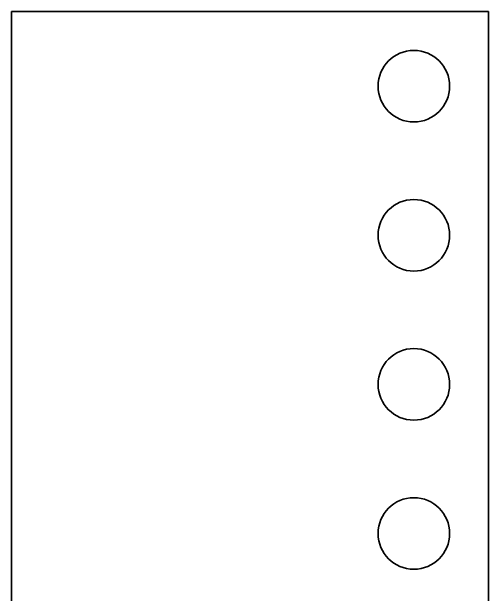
# Model space of a CAD drawing. Header units: millimetres. Extents: x -116965 to 323937, y 291661 to 566926.
# Drawn here: x -19754.3 to -19674.3, y 315307.5 to 315405.2 of the extents above; entities that cross this region are included whole.
import ezdxf

# ---------------------------------------------------------------- set-up
doc = ezdxf.new("R2010")
doc.units = ezdxf.units.MM
doc.layers.add('Visible Edges(Schneider)', color=7, linetype='Continuous', lineweight=35)

msp = doc.modelspace()

# ---------------------------------------------------------------- linework, layer by layer
at = {"layer": 'Visible Edges(Schneider)'}
for p, q in [((-19674.298825, 315405.175478), (-19754.298825, 315405.175478)), ((-19754.298825, 315055.175478), (-19754.298825, 315405.175478)), ((-19674.298825, 315156.675478), (-19674.298825, 315405.175478))]:
    msp.add_line(p, q, dxfattribs=at)
for centre in [(-19686.798825, 315392.675478), (-19686.798825, 315367.675478), (-19686.798825, 315342.675478), (-19686.798825, 315317.675478)]:
    msp.add_circle(centre, 6, dxfattribs=at)

doc.saveas('drawing.dxf')
